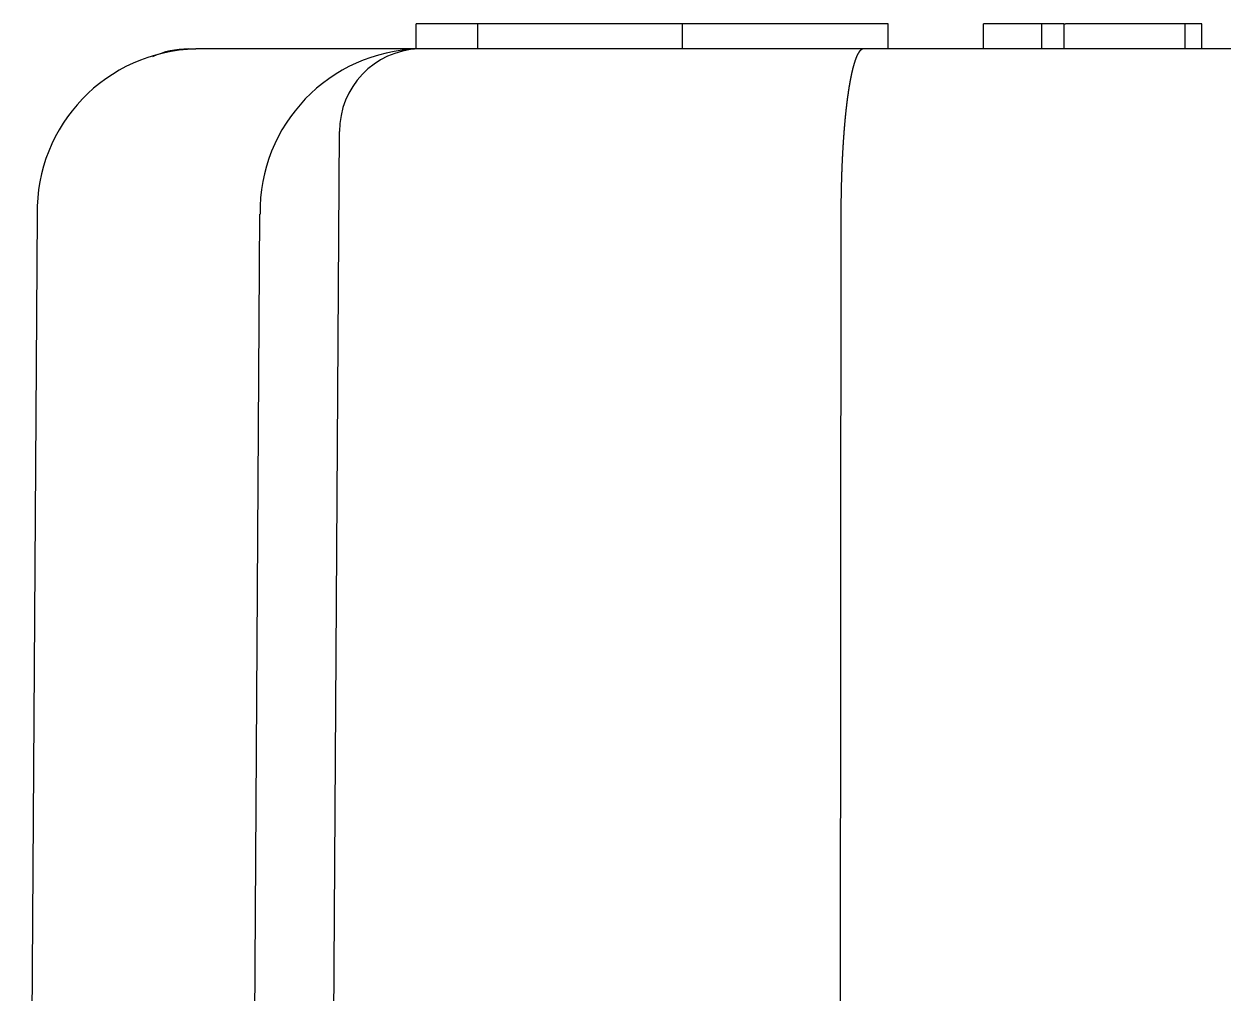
# Model space of a CAD drawing. Extents: x 55 to 320, y 62 to 485.
# Drawn here: x 260.4 to 274.81, y 363.56 to 375.2 of the extents above; entities that cross this region are included whole.
import ezdxf

# ---------------------------------------------------------------- set-up
doc = ezdxf.new("R2010")
doc.units = 0
doc.header["$MEASUREMENT"] = 0
doc.layers.add('FR_QBM1_G14_40U', color=7, linetype='CONTINUOUS')

msp = doc.modelspace()

# ---------------------------------------------------------------- linework, layer by layer
at = {"layer": 'FR_QBM1_G14_40U', "color": 5, "linetype": 'Continuous'}
for p, q in [((265.114, 374.896), (265.114, 375.196)), ((265.85, 375.196), (265.114, 375.196)), ((268.313, 375.196), (265.85, 375.196)), ((265.85, 375.196), (265.85, 374.896)), ((268.313, 374.896), (268.313, 375.196)), ((270.787, 375.196), (268.313, 375.196)), ((270.787, 374.896), (270.787, 375.196)), ((272.634, 375.196), (271.93, 375.196)), ((271.93, 374.896), (271.93, 375.196)), ((272.897, 375.196), (272.634, 375.196)), ((272.634, 374.896), (272.634, 375.196)), ((272.897, 375.196), (272.916, 375.196)), ((272.897, 375.196), (272.897, 374.896)), ((273.873, 375.196), (272.916, 375.196)), ((274.354, 375.196), (273.873, 375.196)), ((274.554, 375.196), (274.354, 375.196)), ((274.354, 374.896), (274.354, 375.196)), ((274.554, 374.896), (274.554, 375.196)), ((262.368, 374.896), (262.466, 374.896)), ((265.144, 374.896), (262.466, 374.896)), ((270.49, 374.896), (265.149, 374.896)), ((277.428, 374.896), (270.487, 374.896)), ((264.028, 348.939), (264.195, 373.903)), ((260.559, 372.91), (260.402, 348.396)), ((263.081, 348.396), (263.238, 372.91)), ((270.218, 372.91), (270.196, 348.396))]:
    msp.add_line(p, q, dxfattribs=at)
at = {"layer": 'FR_QBM1_G14_40U', "color": 5}
msp.add_polyline3d([(270.487, 374.896, 0), (270.487, 374.896, 0), (270.486, 374.896, 0), (270.485, 374.896, 0), (270.484, 374.896, 0), (270.483, 374.896, 0), (270.483, 374.896, 0), (270.482, 374.896, 0), (270.481, 374.896, 0), (270.48, 374.895, 0), (270.479, 374.895, 0), (270.478, 374.895, 0), (270.478, 374.895, 0), (270.477, 374.895, 0), (270.476, 374.894, 0), (270.475, 374.894, 0), (270.474, 374.894, 0), (270.474, 374.893, 0), (270.473, 374.893, 0), (270.472, 374.893, 0), (270.471, 374.892, 0), (270.47, 374.892, 0), (270.47, 374.892, 0), (270.469, 374.891, 0), (270.468, 374.891, 0), (270.467, 374.89, 0), (270.466, 374.89, 0), (270.465, 374.89, 0), (270.465, 374.889, 0), (270.464, 374.889, 0), (270.463, 374.888, 0), (270.462, 374.887, 0), (270.461, 374.887, 0), (270.461, 374.886, 0), (270.46, 374.886, 0), (270.459, 374.885, 0), (270.458, 374.884, 0), (270.457, 374.884, 0), (270.457, 374.883, 0), (270.456, 374.882, 0), (270.455, 374.882, 0), (270.454, 374.881, 0), (270.453, 374.88, 0), (270.453, 374.879, 0), (270.452, 374.879, 0), (270.451, 374.878, 0), (270.45, 374.877, 0), (270.449, 374.876, 0), (270.449, 374.875, 0), (270.448, 374.874, 0), (270.447, 374.874, 0), (270.446, 374.873, 0), (270.445, 374.872, 0), (270.445, 374.871, 0), (270.444, 374.87, 0), (270.443, 374.869, 0), (270.442, 374.868, 0), (270.441, 374.867, 0), (270.441, 374.866, 0), (270.44, 374.865, 0), (270.439, 374.864, 0), (270.438, 374.863, 0), (270.437, 374.862, 0), (270.437, 374.86, 0), (270.436, 374.859, 0), (270.435, 374.858, 0), (270.434, 374.857, 0), (270.433, 374.856, 0), (270.433, 374.855, 0), (270.432, 374.853, 0), (270.431, 374.852, 0), (270.43, 374.851, 0), (270.429, 374.85, 0), (270.429, 374.848, 0), (270.428, 374.847, 0), (270.427, 374.846, 0), (270.426, 374.844, 0), (270.426, 374.843, 0), (270.425, 374.842, 0), (270.424, 374.84, 0), (270.423, 374.839, 0), (270.422, 374.837, 0), (270.422, 374.836, 0), (270.421, 374.834, 0), (270.42, 374.833, 0), (270.419, 374.831, 0), (270.418, 374.83, 0), (270.418, 374.828, 0), (270.417, 374.827, 0), (270.416, 374.825, 0), (270.415, 374.823, 0), (270.415, 374.822, 0), (270.414, 374.82, 0), (270.413, 374.819, 0), (270.412, 374.817, 0), (270.411, 374.815, 0), (270.411, 374.813, 0), (270.41, 374.812, 0), (270.409, 374.81, 0), (270.408, 374.808, 0), (270.407, 374.806, 0), (270.407, 374.805, 0), (270.406, 374.803, 0), (270.405, 374.801, 0), (270.404, 374.799, 0), (270.404, 374.797, 0), (270.403, 374.795, 0), (270.402, 374.793, 0), (270.401, 374.792, 0), (270.4, 374.79, 0), (270.4, 374.788, 0), (270.399, 374.786, 0), (270.398, 374.784, 0), (270.397, 374.782, 0), (270.397, 374.78, 0), (270.396, 374.778, 0), (270.395, 374.776, 0), (270.394, 374.773, 0), (270.394, 374.771, 0), (270.393, 374.769, 0), (270.392, 374.767, 0), (270.391, 374.765, 0), (270.39, 374.763, 0), (270.39, 374.761, 0), (270.389, 374.758, 0), (270.388, 374.756, 0), (270.387, 374.754, 0), (270.387, 374.752, 0), (270.386, 374.749, 0), (270.385, 374.747, 0), (270.384, 374.745, 0), (270.384, 374.742, 0), (270.383, 374.74, 0), (270.382, 374.738, 0), (270.381, 374.735, 0), (270.381, 374.733, 0), (270.38, 374.731, 0), (270.379, 374.728, 0), (270.378, 374.726, 0), (270.378, 374.723, 0), (270.377, 374.721, 0), (270.376, 374.718, 0), (270.375, 374.716, 0), (270.375, 374.713, 0), (270.374, 374.711, 0), (270.373, 374.708, 0), (270.372, 374.706, 0), (270.372, 374.703, 0), (270.371, 374.701, 0), (270.37, 374.698, 0), (270.37, 374.695, 0), (270.369, 374.693, 0), (270.368, 374.69, 0), (270.367, 374.687, 0), (270.367, 374.685, 0), (270.366, 374.682, 0), (270.365, 374.679, 0), (270.364, 374.676, 0), (270.364, 374.674, 0), (270.363, 374.671, 0), (270.362, 374.668, 0), (270.362, 374.665, 0), (270.361, 374.662, 0), (270.36, 374.66, 0), (270.359, 374.657, 0), (270.359, 374.654, 0), (270.358, 374.651, 0), (270.357, 374.648, 0), (270.357, 374.645, 0), (270.356, 374.642, 0), (270.355, 374.639, 0), (270.354, 374.636, 0), (270.354, 374.633, 0), (270.353, 374.63, 0), (270.352, 374.627, 0), (270.352, 374.624, 0), (270.351, 374.621, 0), (270.35, 374.618, 0), (270.349, 374.615, 0), (270.349, 374.612, 0), (270.348, 374.609, 0), (270.347, 374.606, 0), (270.347, 374.603, 0), (270.346, 374.599, 0), (270.345, 374.596, 0), (270.345, 374.593, 0), (270.344, 374.59, 0), (270.343, 374.587, 0), (270.343, 374.583, 0), (270.342, 374.58, 0), (270.341, 374.577, 0), (270.34, 374.574, 0), (270.34, 374.57, 0), (270.339, 374.567, 0), (270.338, 374.564, 0), (270.338, 374.56, 0), (270.337, 374.557, 0), (270.336, 374.553, 0), (270.336, 374.55, 0), (270.335, 374.547, 0), (270.334, 374.543, 0), (270.334, 374.54, 0), (270.333, 374.536, 0), (270.332, 374.533, 0), (270.332, 374.529, 0), (270.331, 374.526, 0), (270.33, 374.522, 0), (270.33, 374.519, 0), (270.329, 374.515, 0), (270.328, 374.511, 0), (270.328, 374.508, 0), (270.327, 374.504, 0), (270.326, 374.501, 0), (270.326, 374.497, 0), (270.325, 374.493, 0), (270.324, 374.489, 0), (270.324, 374.486, 0), (270.323, 374.482, 0), (270.322, 374.478, 0), (270.322, 374.475, 0), (270.321, 374.471, 0), (270.32, 374.467, 0), (270.32, 374.463, 0), (270.319, 374.459, 0), (270.319, 374.456, 0), (270.318, 374.452, 0), (270.317, 374.448, 0), (270.317, 374.444, 0), (270.316, 374.44, 0), (270.315, 374.436, 0), (270.315, 374.432, 0), (270.314, 374.428, 0), (270.313, 374.424, 0), (270.313, 374.42, 0), (270.312, 374.416, 0), (270.312, 374.412, 0), (270.311, 374.408, 0), (270.31, 374.404, 0), (270.31, 374.4, 0), (270.309, 374.396, 0), (270.308, 374.392, 0), (270.308, 374.388, 0), (270.307, 374.384, 0), (270.307, 374.38, 0), (270.306, 374.376, 0), (270.305, 374.372, 0), (270.305, 374.368, 0), (270.304, 374.363, 0), (270.304, 374.359, 0), (270.303, 374.355, 0), (270.302, 374.351, 0), (270.302, 374.347, 0), (270.301, 374.342, 0), (270.301, 374.338, 0), (270.3, 374.334, 0), (270.299, 374.33, 0), (270.299, 374.325, 0), (270.298, 374.321, 0), (270.298, 374.317, 0), (270.297, 374.312, 0), (270.296, 374.308, 0), (270.296, 374.304, 0), (270.295, 374.299, 0), (270.295, 374.295, 0), (270.294, 374.291, 0), (270.294, 374.286, 0), (270.293, 374.282, 0), (270.292, 374.278, 0), (270.292, 374.273, 0), (270.291, 374.269, 0), (270.291, 374.264, 0), (270.29, 374.26, 0), (270.29, 374.255, 0), (270.289, 374.251, 0), (270.289, 374.246, 0), (270.288, 374.242, 0), (270.287, 374.237, 0), (270.287, 374.233, 0), (270.286, 374.228, 0), (270.286, 374.224, 0), (270.285, 374.219, 0), (270.285, 374.214, 0), (270.284, 374.21, 0), (270.284, 374.205, 0), (270.283, 374.201, 0), (270.283, 374.196, 0), (270.282, 374.191, 0), (270.281, 374.187, 0), (270.281, 374.182, 0), (270.28, 374.177, 0), (270.28, 374.173, 0), (270.279, 374.168, 0), (270.279, 374.163, 0), (270.278, 374.158, 0), (270.278, 374.154, 0), (270.277, 374.149, 0), (270.277, 374.144, 0), (270.276, 374.139, 0), (270.276, 374.135, 0), (270.275, 374.13, 0), (270.275, 374.125, 0), (270.274, 374.12, 0), (270.274, 374.115, 0), (270.273, 374.11, 0), (270.273, 374.106, 0), (270.272, 374.101, 0), (270.272, 374.096, 0), (270.271, 374.091, 0), (270.271, 374.086, 0), (270.27, 374.081, 0), (270.27, 374.076, 0), (270.269, 374.071, 0), (270.269, 374.066, 0), (270.268, 374.061, 0), (270.268, 374.056, 0), (270.267, 374.051, 0), (270.267, 374.046, 0), (270.266, 374.041, 0), (270.266, 374.036, 0), (270.265, 374.031, 0), (270.265, 374.026, 0), (270.265, 374.021, 0), (270.264, 374.016, 0), (270.264, 374.011, 0), (270.263, 374.005, 0), (270.263, 374, 0), (270.262, 373.995, 0), (270.262, 373.99, 0), (270.261, 373.985, 0), (270.261, 373.98, 0), (270.26, 373.974, 0), (270.26, 373.969, 0), (270.26, 373.964, 0), (270.259, 373.959, 0), (270.259, 373.953, 0), (270.258, 373.948, 0), (270.258, 373.943, 0), (270.257, 373.938, 0), (270.257, 373.932, 0), (270.257, 373.927, 0), (270.256, 373.922, 0), (270.256, 373.916, 0), (270.255, 373.911, 0), (270.255, 373.906, 0), (270.254, 373.9, 0), (270.254, 373.895, 0), (270.254, 373.89, 0), (270.253, 373.884, 0), (270.253, 373.879, 0), (270.252, 373.873, 0), (270.252, 373.868, 0), (270.252, 373.862, 0), (270.251, 373.857, 0), (270.251, 373.852, 0), (270.25, 373.846, 0), (270.25, 373.841, 0), (270.25, 373.835, 0), (270.249, 373.83, 0), (270.249, 373.824, 0), (270.248, 373.819, 0), (270.248, 373.813, 0), (270.248, 373.808, 0), (270.247, 373.802, 0), (270.247, 373.797, 0), (270.246, 373.791, 0), (270.246, 373.786, 0), (270.246, 373.78, 0), (270.245, 373.774, 0), (270.245, 373.769, 0), (270.245, 373.763, 0), (270.244, 373.758, 0), (270.244, 373.752, 0), (270.244, 373.746, 0), (270.243, 373.741, 0), (270.243, 373.735, 0), (270.243, 373.73, 0), (270.242, 373.724, 0), (270.242, 373.718, 0), (270.242, 373.713, 0), (270.241, 373.707, 0), (270.241, 373.701, 0), (270.24, 373.696, 0), (270.24, 373.69, 0), (270.24, 373.684, 0), (270.24, 373.679, 0), (270.239, 373.673, 0), (270.239, 373.667, 0), (270.239, 373.662, 0), (270.238, 373.656, 0), (270.238, 373.65, 0), (270.238, 373.645, 0), (270.237, 373.639, 0), (270.237, 373.633, 0), (270.237, 373.627, 0), (270.236, 373.622, 0), (270.236, 373.616, 0), (270.236, 373.61, 0), (270.236, 373.604, 0), (270.235, 373.599, 0), (270.235, 373.593, 0), (270.235, 373.587, 0), (270.234, 373.581, 0), (270.234, 373.575, 0), (270.234, 373.57, 0), (270.234, 373.564, 0), (270.233, 373.558, 0), (270.233, 373.552, 0), (270.233, 373.546, 0), (270.232, 373.54, 0), (270.232, 373.534, 0), (270.232, 373.529, 0), (270.232, 373.523, 0), (270.231, 373.517, 0), (270.231, 373.511, 0), (270.231, 373.505, 0), (270.231, 373.499, 0), (270.23, 373.493, 0), (270.23, 373.487, 0), (270.23, 373.481, 0), (270.23, 373.475, 0), (270.229, 373.469, 0), (270.229, 373.464, 0), (270.229, 373.458, 0), (270.229, 373.452, 0), (270.228, 373.446, 0), (270.228, 373.44, 0), (270.228, 373.434, 0), (270.228, 373.428, 0), (270.228, 373.422, 0), (270.227, 373.416, 0), (270.227, 373.41, 0), (270.227, 373.404, 0), (270.227, 373.398, 0), (270.226, 373.392, 0), (270.226, 373.386, 0), (270.226, 373.38, 0), (270.226, 373.374, 0), (270.226, 373.368, 0), (270.225, 373.362, 0), (270.225, 373.355, 0), (270.225, 373.349, 0), (270.225, 373.343, 0), (270.225, 373.337, 0), (270.225, 373.331, 0), (270.224, 373.325, 0), (270.224, 373.319, 0), (270.224, 373.313, 0), (270.224, 373.307, 0), (270.224, 373.301, 0), (270.224, 373.295, 0), (270.223, 373.289, 0), (270.223, 373.282, 0), (270.223, 373.276, 0), (270.223, 373.27, 0), (270.223, 373.264, 0), (270.223, 373.258, 0), (270.222, 373.252, 0), (270.222, 373.246, 0), (270.222, 373.24, 0), (270.222, 373.233, 0), (270.222, 373.227, 0), (270.222, 373.221, 0), (270.222, 373.215, 0), (270.221, 373.209, 0), (270.221, 373.203, 0), (270.221, 373.196, 0), (270.221, 373.19, 0), (270.221, 373.184, 0), (270.221, 373.178, 0), (270.221, 373.172, 0), (270.221, 373.166, 0), (270.22, 373.159, 0), (270.22, 373.153, 0), (270.22, 373.147, 0), (270.22, 373.141, 0), (270.22, 373.135, 0), (270.22, 373.128, 0), (270.22, 373.122, 0), (270.22, 373.116, 0), (270.22, 373.11, 0), (270.22, 373.104, 0), (270.219, 373.097, 0), (270.219, 373.091, 0), (270.219, 373.085, 0), (270.219, 373.079, 0), (270.219, 373.072, 0), (270.219, 373.066, 0), (270.219, 373.06, 0), (270.219, 373.054, 0), (270.219, 373.047, 0), (270.219, 373.041, 0), (270.219, 373.035, 0), (270.219, 373.029, 0), (270.219, 373.022, 0), (270.219, 373.016, 0), (270.219, 373.01, 0), (270.219, 373.004, 0), (270.218, 372.997, 0), (270.218, 372.991, 0), (270.218, 372.985, 0), (270.218, 372.979, 0), (270.218, 372.972, 0), (270.218, 372.966, 0), (270.218, 372.96, 0), (270.218, 372.954, 0), (270.218, 372.947, 0), (270.218, 372.941, 0), (270.218, 372.935, 0), (270.218, 372.928, 0), (270.218, 372.922, 0), (270.218, 372.916, 0), (270.218, 372.91, 0)], dxfattribs=at)
at = {"layer": 'FR_QBM1_G14_40U', "color": 5, "linetype": 'Continuous'}
for centre, radius, start, end in [((262.513, 372.943), 1.953, 91.3747, 180.986), ((262.37, 373.894), 1.002, 89.4328, 115.0721), ((265.194, 372.941), 1.956, 91.4452, 180.9155), ((265.18, 373.912), 0.985, 92.0726, 180.5052)]:
    msp.add_arc(centre, radius, start, end, dxfattribs=at)

doc.saveas('drawing.dxf')
